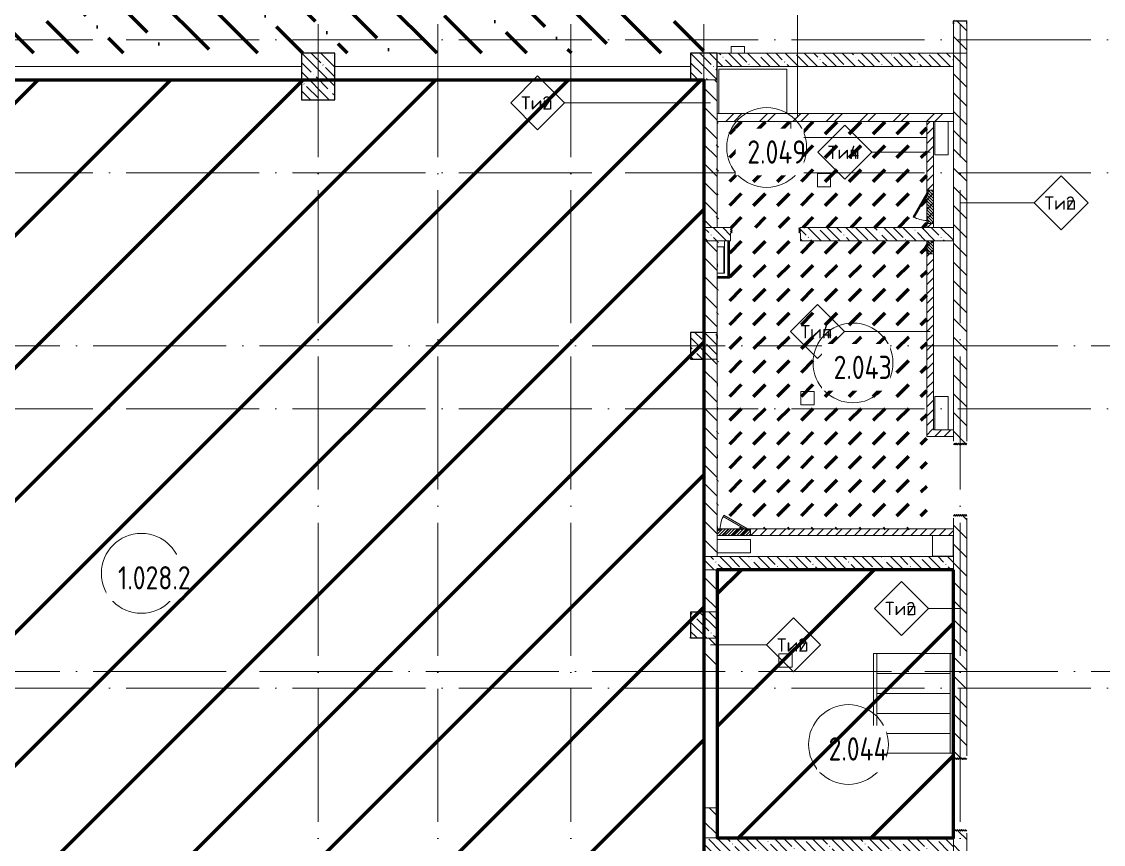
# Model space of a CAD drawing. Header units: millimetres. Extents: x -68946 to 288321, y -402657 to 324925.
# Drawn here: x 154953 to 171213, y -87560 to -75185 of the extents above; entities that cross this region are included whole.
import ezdxf

# ---------------------------------------------------------------- set-up
doc = ezdxf.new("R2010")
doc.units = ezdxf.units.MM
doc.linetypes.add('ADSK_Линия сетки', pattern=[2500, 2000, -250, 0, -250])
doc.linetypes.add('ADSK_Невидимые', pattern=[500, 300, -200])
for name, color, linetype, lineweight in [('3.4) ПТ-2.15    4 вып', 200, 'Continuous', 60), ('3.4) ПТ-5         4 вып', 150, 'Continuous', 60), ('4.3.1) Обесп. пов.-ти ЧНП-8', 152, 'Continuous', 60), ('A-AREA-____-IDEN', 250, 'Continuous', 9), ('A-DETL-____-HDLN', 90, 'ADSK_Невидимые', 9), ('A-DETL-GENF-OTLN', 250, 'Continuous', 5), ('A-DOOR-____-MCUT', 250, 'Continuous', 5), ('A-DOOR-____-OTLN', 250, 'Continuous', 5), ('A-FLOR-____-OTLN', 192, 'Continuous', 9), ('A-WALL-____-IDEN', 250, 'Continuous', 9), ('A-WALL-____-MCUT', 250, 'Continuous', 13), ('A-WALL-____-PATT', 250, 'Continuous', 13), ('A-WALL-FNSH-MCUT', 250, 'Continuous', 13), ('I-WALL-____-OTLN', 250, 'Continuous', 9), ('S-COLS-____-MCUT', 250, 'Continuous', 25), ('S-COLS-____-OTLN', 250, 'Continuous', 9), ('S-GRID-____-OTLN', 250, 'Continuous', 9), ('S-STRS-____-OTLN', 250, 'Continuous', 5)]:
    doc.layers.add(name, color=color, linetype=linetype, lineweight=lineweight)
doc.styles.add('ISOCPEUR', font='isocpeur.ttf', dxfattribs={"width": 0.8, "height": 100})
doc.styles.add('ISOCPEUR_3', font='isocpeur.ttf', dxfattribs={"height": 250})
pattern_1 = [(135, (28708.77, -120984.93), (-141.42136, -141.42136), [])]
pattern_2 = [(135, (1751.41, 164.685), (-14.14214, -14.14214), []), (225, (1751.41, 164.685), (14.14214, -14.14214), [])]
pattern_3 = [(45, (-371.384, 164.685), (-14.1421, 14.1421), []), (135, (-371.384, 164.685), (-14.1421, -14.1421), [])]
pattern_4 = [(135, (28708.77, -120984.93), (-142.5612, -142.5612), []), (135, (28851.33, -120984.93), (-142.5612, -142.5612), [252.016, -50.403, 3.353, -47.05])]
pattern_5 = [(45, (28708.77, -120984.93), (-70.71068, 70.71068), [])]
pattern_6 = [(45, (125, 0), (-22.6274, 22.6274), [])]

# ---------------------------------------------------------------- blocks, each defined once
blk = doc.blocks.new('Дверь_СКБ_1Ст_Внутренняя - Д-8_1л_1100x2100h_Кабинет директора_ Канцелярия_ Бухгалтерия_ Кабинеты заместителей директора_ Кабинет организатора внеклассной и внешкольной работы-42637167-АР1_Кладочный план 2 этажа С2и3')
at = {"layer": 'A-DOOR-____-OTLN'}
h = blk.add_hatch(dxfattribs=at)
h.set_pattern_fill('FP_20', color=256, style=0, pattern_type=2)
h.set_pattern_definition(pattern_3)
h.paths.add_polyline_path([(-512.5, 100), (-537.5, 100), (-537.5, -100), (-512.5, -100)])
h = blk.add_hatch(dxfattribs=at)
h.set_pattern_fill('FP_19', color=256, style=0, pattern_type=2)
h.set_pattern_definition(pattern_2)
h.paths.add_polyline_path([(562.5, -100), (562.5, 100), (537.5, 100), (537.5, -100)])
blk = doc.blocks.new('Дверь_СКБ_1Ст_Внутренняя - Д-3л_1100x2100h_С_У_ Душ-42631068-АР1_Кладочный план 2 этажа С2и3')
at = {"layer": 'A-DOOR-____-OTLN'}
h = blk.add_hatch(dxfattribs=at)
h.set_pattern_fill('FP_20', color=256, style=0, pattern_type=2)
h.set_pattern_definition(pattern_3)
h.paths.add_polyline_path([(-512.5, 100), (-537.5, 100), (-537.5, -100), (-512.5, -100)])
h = blk.add_hatch(dxfattribs=at)
h.set_pattern_fill('FP_19', color=256, style=0, pattern_type=2)
h.set_pattern_definition(pattern_2)
h.paths.add_polyline_path([(562.5, -100), (562.5, 100), (537.5, 100), (537.5, -100)])
blk = doc.blocks.new('Дверь_СКБ_1Ст - Д-19п_1050x2100h_С_У персонала_ ПУИ-39094330-АР1_Кладочный план 2 этажа С2и3')
at = {"layer": 'A-DOOR-____-OTLN'}
h = blk.add_hatch(dxfattribs=at)
h.set_pattern_fill('FP_26', color=256, style=0, pattern_type=2)
h.set_pattern_definition([(45, (-346.384, 164.685), (-14.1421, 14.1421), []), (135, (-346.384, 164.685), (-14.1421, -14.1421), [])])
h.paths.add_polyline_path([(-487.5, 20), (-487.5, 100), (-512.5, 100), (-512.5, 20)])
h = blk.add_hatch(dxfattribs=at)
h.set_pattern_fill('FP_25', color=256, style=0, pattern_type=2)
h.set_pattern_definition([(135, (1776.41, 164.685), (-14.14214, -14.14214), []), (225, (1776.41, 164.685), (14.14214, -14.14214), [])])
h.paths.add_polyline_path([(537.5, 20), (537.5, 100), (512.5, 100), (512.5, 20)])
blk = doc.blocks.new('BSC_Колонна _Прямоугольная - 500x700-V33-АР1_Кладочный план 2 этажа С2и3')
at = {"layer": 'S-COLS-____-OTLN', "lineweight": 5}
h = blk.add_hatch(dxfattribs=at)
h.set_pattern_fill('FP_75', color=256, style=0, pattern_type=2)
h.set_pattern_definition([(135, (-130699.98, -44975), (-142.56192, -142.56192), []), (135, (-130557.42, -44975), (-142.56192, -142.56192), [252.016, -50.403, 3.353, -47.05])])
h.paths.add_polyline_path([(-250, -350), (250, -350), (250, 350), (-250, 350), (-250, -129)])
at = {"layer": 'S-COLS-____-MCUT'}
for p, q in [((250, 350), (-250, 350)), ((-250, 350), (-250, -350)), ((250, -350), (250, 350)), ((-250, -350), (250, -350))]:
    blk.add_line(p, q, dxfattribs=at)
blk = doc.blocks.new('ADSK_КолоннаНесущая_Швеллер_Гнутый_ГОСТ 8278-83 - 200х50х4_таб_1 2-V46-АР1_Кладочный план 2 этажа С2и3')
at = {"layer": 'S-COLS-____-MCUT'}
for p, q in [((-6, -90), (-6, 90)), ((0, 96), (40, 96)), ((40, 100), (20, 100)), ((40, 96), (40, 100)), ((40, -96), (0, -96)), ((20, -100), (40, -100)), ((40, -100), (40, -96))]:
    blk.add_line(p, q, dxfattribs=at)
for centre, radius, start, end in [((0, 90), 10, 90, 179.9936), ((0, 90), 6, 90, 180), ((0, -90), 10, 180.0064, 270), ((0, -90), 6, 180, 270)]:
    blk.add_arc(centre, radius, start, end, dxfattribs=at)
blk = doc.blocks.new('АР_Люк - ЛРС_ВК_500х400_наружный_NCS S 1000-N-42736189-АР1_Кладочный план 2 этажа С2и3')
at = {"layer": 'A-DOOR-____-OTLN'}
h = blk.add_hatch(dxfattribs=at)
h.set_pattern_fill('FP_88', color=256, style=0, pattern_type=2)
h.set_pattern_definition(pattern_6)
h.paths.add_polyline_path([(375, 50), (-125, 50), (-125, -50), (375, -50)])
at = {"layer": 'A-DETL-GENF-OTLN'}
for p, q in [((375, 50), (-125, 50)), ((-125, 50), (-125, -50)), ((375, -50), (375, 50)), ((-125, -50), (375, -50))]:
    blk.add_line(p, q, dxfattribs=at)
at = {"layer": 'A-DOOR-____-MCUT'}
for p, q in [((-25, 255), (-35, 238)), ((-35, 238), (320, 33)), ((330, 50), (-25, 255)), ((-80, 50), (-115, 50)), ((-115, 50), (-115, 30)), ((-115, 30), (-80, 30)), ((-80, 30), (-80, 50)), ((320, 33), (330, 50)), ((365, 50), (330, 50)), ((330, 50), (330, 30)), ((330, 30), (365, 30)), ((365, 30), (365, 50))]:
    blk.add_line(p, q, dxfattribs=at)
blk.add_arc((330, 50), 410, 150, 180, dxfattribs=at)
blk = doc.blocks.new('АР_Люк - ЛРС_ВК_200х200_внутренний_RAL 9006-42740955-АР1_Кладочный план 2 этажа С2и3')
at = {"layer": 'A-DOOR-____-OTLN'}
h = blk.add_hatch(dxfattribs=at)
h.set_pattern_fill('FP_88', color=256, style=0, pattern_type=2)
h.set_pattern_definition(pattern_6)
h.paths.add_polyline_path([(25, -50), (225, -50), (225, 50), (25, 50)])
at = {"layer": 'A-DETL-GENF-OTLN'}
for p, q in [((225, 50), (25, 50)), ((25, 50), (25, -50)), ((225, -50), (225, 50)), ((25, -50), (225, -50))]:
    blk.add_line(p, q, dxfattribs=at)
at = {"layer": 'A-DOOR-____-MCUT'}
for p, q in [((70, 50), (35, 50)), ((35, 50), (35, 30)), ((35, 30), (70, 30)), ((70, 30), (70, 50)), ((85, 105), (75, 88)), ((75, 88), (170, 33)), ((180, 50), (85, 105)), ((170, 33), (180, 50)), ((215, 50), (180, 50)), ((180, 50), (180, 30)), ((180, 30), (215, 30)), ((215, 30), (215, 50))]:
    blk.add_line(p, q, dxfattribs=at)
blk.add_arc((180, 50), 110, 150, 180, dxfattribs=at)
blk = doc.blocks.new('AAR_СКБ_Марка_Помещения_мал - Номер-28977439-АР1_Кладочный план 2 этажа С2и3')
at = {"layer": 'A-AREA-____-IDEN'}
blk.add_circle((-0.028, 0), 3, dxfattribs=at)
blk = doc.blocks.new('ADSK_Марка_Стена - Типоразмер_ADSK_Марка-30564887-АР1_Кладочный план 2 этажа С2и3')
at = {"layer": 'A-WALL-____-IDEN'}
for p, q in [((-0.16, 4.37), (-4.21, 0.31)), ((3.9, 0.31), (-0.16, 4.37)), ((-4.21, 0.31), (-0.16, -3.74)), ((-0.16, -3.74), (3.9, 0.31))]:
    blk.add_line(p, q, dxfattribs=at)

msp = doc.modelspace()

# ---------------------------------------------------------------- hatches: boundary and pattern name
at = {"layer": '3.4) ПТ-2.15    4 вып'}
h = msp.add_hatch(dxfattribs=at)
h.set_pattern_fill('ANSI36', color=256, scale=150, angle=90)
h.paths.add_polyline_path([(147408.7722, -75659.9342), (165208.7722, -75659.9342), (165208.7722, -71934.9336), (147408.7722, -71934.9336), (137808.8181, -71934.9336), (137808.8181, -85209.9342), (147408.7722, -85209.9342)])
h.paths.add_polyline_path([(142108.7722, -81209.9347), (142108.7722, -80809.9347), (142958.7722, -80809.9347), (142958.7722, -81209.9347)], flags=16)
h.paths.add_polyline_path([(142108.7722, -75659.9347), (142108.7722, -75259.9342), (142958.7722, -75259.9342), (142958.7722, -75659.9347)], flags=16)
h.paths.add_polyline_path([(152858.7718, -71934.9336), (155629.7509, -71934.9336), (155629.7509, -66214.9336), (152858.7718, -66214.9336)])
at = {"layer": '4.3.1) Обесп. пов.-ти ЧНП-8'}
h = msp.add_hatch(dxfattribs=at)
h.set_pattern_fill('DASH', color=256, scale=80, angle=45)
h.paths.add_polyline_path([(165408.7722, -78279.9336), (168558.7722, -78279.9336), (168558.7722, -76686.9347), (165408.7722, -76686.9347)])
h = msp.add_hatch(dxfattribs=at)
h.set_pattern_fill('DASH', color=256, scale=80, angle=45)
h.paths.add_polyline_path([(165413.7722, -82814.9859), (168558.7722, -82814.9859), (168558.7722, -78479.9336), (165413.7722, -78479.9336)])
at = {"layer": 'A-WALL-____-PATT', "lineweight": 15}
h = msp.add_hatch(dxfattribs=at)
h.set_pattern_fill('FP_1', color=256, style=0, pattern_type=2)
h.set_pattern_definition(pattern_1)
h.paths.add_polyline_path([(169158.7722, -75659.9657), (169158.7722, -75169.9347), (168958.7722, -75169.9347), (168958.7722, -75659.9657)])
h.paths.add_polyline_path([(168958.7722, -72969.9347), (169158.7722, -72969.9347), (169158.7722, -72499.4336), (168958.7722, -72499.4336), (168958.7722, -72939.9347)])
h = msp.add_hatch(dxfattribs=at)
h.set_pattern_fill('FP_40', color=256, style=0, pattern_type=2)
h.set_pattern_definition(pattern_4)
h.paths.add_polyline_path([(168872.6127, -75859.9657), (168958.7722, -75859.9657), (168958.7722, -75659.9657), (165408.7722, -75659.9657), (165408.7722, -75859.9657), (168516.4945, -75859.9657)])
h = msp.add_hatch(dxfattribs=at)
h.set_pattern_fill('FP_1', color=256, style=0, pattern_type=2)
h.set_pattern_definition(pattern_1)
h.paths.add_polyline_path([(169038.7722, -87659.9663), (169158.7722, -87659.9663), (169158.7722, -87359.9663), (168958.7722, -87359.9663), (168958.7722, -87659.9663)])
h.paths.add_polyline_path([(169158.7722, -86259.9663), (169158.7722, -82624.9351), (168958.7722, -82624.9351), (168958.7722, -86259.9663)])
h.paths.add_polyline_path([(169158.7722, -81524.9351), (169158.7722, -75659.9657), (168958.7722, -75659.9657), (168958.7722, -81524.9351)])
h = msp.add_hatch(dxfattribs=at)
h.set_pattern_fill('FP_1', color=256, style=0, pattern_type=2)
h.set_pattern_definition(pattern_1)
h.paths.add_polyline_path([(165208.7722, -78279.9336), (165408.7722, -78279.9336), (165408.7722, -76059.9342), (165208.7722, -76059.9342), (165208.7722, -78154.8494)])
h = msp.add_hatch(dxfattribs=at)
h.set_pattern_fill('FP_12', color=256, style=0, pattern_type=2)
h.set_pattern_definition([(45, (28708.77, -120984.93), (-251.4472, 251.4472), []), (45, (28708.77, -120603.93), (-251.4472, 251.4472), [])])
h.paths.add_polyline_path([(168658.7722, -76686.9347), (168958.7722, -76686.9347), (168958.7722, -76566.9347), (165408.7722, -76566.9347), (165408.7722, -76686.9347), (168558.7722, -76686.9347)])
h = msp.add_hatch(dxfattribs=at)
h.set_pattern_fill('FP_16', color=94, style=0, pattern_type=2)
h.set_pattern_definition(pattern_5)
h.paths.add_polyline_path([(168558.7722, -78279.9336), (168658.7722, -78279.9336), (168658.7722, -76686.9347), (168558.7722, -76686.9347), (168558.7722, -77729.9336), (168578.7722, -77729.9336), (168578.7722, -77764.9336), (168558.7722, -77764.9336), (168576.0928, -77774.9336), (168558.7722, -77804.9336), (168558.7722, -78174.9336), (168578.7722, -78174.9336), (168578.7722, -78209.9336), (168558.7722, -78209.9336), (168558.7722, -78219.9336)])
h = msp.add_hatch(dxfattribs=at)
h.set_pattern_fill('FP_40', color=256, style=0, pattern_type=2)
h.set_pattern_definition(pattern_4)
h.paths.add_polyline_path([(167804.2581, -78479.9336), (168958.7722, -78479.9336), (168958.7722, -78279.9336), (166658.7722, -78279.9336), (166658.7722, -78479.9336)])
h.paths.add_polyline_path([(165608.7722, -78479.9336), (165608.7722, -78279.9336), (165208.7722, -78279.9336), (165208.7722, -78479.9336)])
h = msp.add_hatch(dxfattribs=at)
h.set_pattern_fill('FP_1', color=256, style=0, pattern_type=2)
h.set_pattern_definition(pattern_1)
h.paths.add_polyline_path([(165408.7722, -83229.7833), (165408.7722, -80259.9342), (165208.7722, -80259.9342), (165208.7722, -83229.7833)])
h.paths.add_polyline_path([(165408.7722, -79859.9342), (165408.7722, -78479.9336), (165208.7722, -78479.9336), (165208.7722, -79859.9342)])
h = msp.add_hatch(dxfattribs=at)
h.set_pattern_fill('FP_16', color=94, style=0, pattern_type=2)
h.set_pattern_definition(pattern_5)
h.paths.add_polyline_path([(168658.7722, -81324.9351), (168658.7722, -78479.9336), (168558.7722, -78479.9336), (168558.7722, -78489.9336), (168578.7722, -78489.9336), (168578.7722, -78524.9336), (168558.7722, -78524.9336), (168576.0928, -78534.9336), (168558.7722, -78564.9336), (168558.7722, -78634.9336), (168578.7722, -78634.9336), (168578.7722, -78669.9336), (168558.7722, -78669.9336), (168558.7722, -81324.9351)])
h = msp.add_hatch(dxfattribs=at)
h.set_pattern_fill('FP_16', color=94, style=0, pattern_type=2)
h.set_pattern_definition(pattern_5)
h.paths.add_polyline_path([(168558.7722, -81424.9351), (168958.7722, -81424.9351), (168958.7722, -81324.9351), (168558.7722, -81324.9351)])
h = msp.add_hatch(dxfattribs=at)
h.set_pattern_fill('FP_16', color=94, style=0, pattern_type=2)
h.set_pattern_definition(pattern_5)
h.paths.add_polyline_path([(165418.7722, -82914.9859), (168958.7722, -82914.9859), (168958.7722, -82814.9859), (165898.7722, -82814.9859), (165898.7722, -82834.9859), (165863.7722, -82834.9859), (165863.7722, -82814.9859), (165853.7722, -82832.3064), (165823.7722, -82814.9859), (165453.7722, -82814.9859), (165453.7722, -82834.9859), (165418.7722, -82834.9859), (165418.7722, -82814.9859), (165408.7722, -82814.9859), (165408.7722, -82914.9859)])
h = msp.add_hatch(dxfattribs=at)
h.set_pattern_fill('FP_40', color=256, style=0, pattern_type=2)
h.set_pattern_definition(pattern_4)
h.paths.add_polyline_path([(165208.7722, -83429.7833), (168958.7722, -83429.7833), (168958.7722, -83229.7833), (165208.7722, -83229.7833)])
h = msp.add_hatch(dxfattribs=at)
h.set_pattern_fill('FP_1', color=256, style=0, pattern_type=2)
h.set_pattern_definition(pattern_1)
h.paths.add_polyline_path([(165208.7722, -84059.9342), (165408.7722, -84059.9342), (165408.7722, -83429.7833), (165208.7722, -83429.7833)])
h = msp.add_hatch(dxfattribs=at)
h.set_pattern_fill('FP_1', color=256, style=0, pattern_type=2)
h.set_pattern_definition(pattern_1)
h.paths.add_polyline_path([(165208.7722, -87459.9663), (165408.7722, -87459.9663), (165408.7722, -87009.7833), (165208.7722, -87009.7833)])
h.paths.add_polyline_path([(165408.7722, -84959.7833), (165408.7722, -84459.9342), (165208.7722, -84459.9342), (165208.7722, -84959.7833)])
h = msp.add_hatch(dxfattribs=at)
h.set_pattern_fill('FP_40', color=256, style=0, pattern_type=2)
h.set_pattern_definition(pattern_4)
h.paths.add_polyline_path([(168768.7722, -87659.9663), (168958.7722, -87659.9663), (168958.7722, -87459.9663), (165208.7722, -87459.9663), (165208.7722, -87659.9663), (168648.7722, -87659.9663)])
at = {"layer": 'S-COLS-____-OTLN', "lineweight": 5}
h = msp.add_hatch(dxfattribs=at)
h.set_pattern_fill('FP_40', color=256, style=0, pattern_type=2)
h.set_pattern_definition(pattern_4)
h.paths.add_polyline_path([(165008.7503, -76059.9342), (165408.7503, -76059.9342), (165408.7503, -75659.9342), (165008.7503, -75659.9342)])
h = msp.add_hatch(dxfattribs=at)
h.set_pattern_fill('FP_40', color=256, style=0, pattern_type=2)
h.set_pattern_definition(pattern_4)
h.paths.add_polyline_path([(165408.7503, -80259.9342), (165408.7503, -79859.9342), (165008.7503, -79859.9342), (165008.7503, -80259.9342), (165208.7722, -80259.9342)])
h = msp.add_hatch(dxfattribs=at)
h.set_pattern_fill('FP_40', color=256, style=0, pattern_type=2)
h.set_pattern_definition(pattern_4)
h.paths.add_polyline_path([(165008.7503, -84444.6256), (165408.7503, -84444.6256), (165408.7503, -84059.9342), (165008.7503, -84059.9342), (165008.7503, -84202.7926)])
h = msp.add_hatch(dxfattribs=at)
h.set_pattern_fill('FP_40', color=256, style=0, pattern_type=2)
h.set_pattern_definition(pattern_4)
h.paths.add_polyline_path([(165208.7722, -84459.9342), (165408.7503, -84459.9342), (165408.7503, -84444.6256), (165008.7503, -84444.6256), (165008.7503, -84459.9342)])

# ---------------------------------------------------------------- linework, layer by layer
at = {"layer": 'A-DETL-____-HDLN'}
for p, q in [((166333.7722, -84894.9342), (166333.7722, -84694.9342)), ((166333.7722, -84694.9342), (166533.7722, -84694.9342)), ((166533.7722, -84694.9342), (166533.7722, -84894.9342)), ((166533.7722, -84894.9342), (166333.7722, -84894.9342))]:
    msp.add_line(p, q, dxfattribs=at)
at = {"layer": 'A-FLOR-____-OTLN'}
for p, q in [((165618.7732, -75659.9342), (165618.7732, -75559.9342)), ((165618.7732, -75559.9342), (165818.7732, -75559.9342)), ((165818.7732, -75559.9342), (165818.7732, -75659.9342)), ((153658.7503, -75859.9663), (159158.7503, -75859.9663)), ((159658.7503, -75859.9663), (165008.7503, -75859.9663)), ((165435.5008, -76566.9347), (165435.5008, -75899.9859)), ((165435.5008, -75899.9859), (166455.5008, -75899.9859)), ((166455.5008, -75899.9859), (166455.5008, -76566.9347)), ((166513.7454, -76926.9347), (166513.7454, -76686.9347)), ((168678.7509, -77186.9347), (168678.7509, -76686.9347)), ((168878.7509, -76686.9347), (168878.7509, -77186.9347)), ((168558.7722, -76926.9347), (166513.7454, -76926.9347)), ((168878.7509, -77186.9347), (168678.7509, -77186.9347)), ((166913.7722, -77669.9342), (166913.7722, -77469.9342)), ((166913.7722, -77469.9342), (167113.7722, -77469.9342)), ((167113.7722, -77469.9342), (167113.7722, -77669.9342)), ((167113.7722, -77669.9342), (166913.7722, -77669.9342)), ((165408.7732, -78569.9342), (165508.7732, -78569.9342)), ((165508.7732, -78569.9342), (165508.7732, -78969.9342)), ((165508.7732, -78969.9342), (165408.7732, -78969.9342)), ((166663.7722, -80949.9117), (166663.7722, -80749.9117)), ((166663.7722, -80749.9117), (166863.7722, -80749.9117)), ((166863.7722, -80749.9117), (166863.7722, -80949.9117)), ((166863.7722, -80949.9117), (166663.7722, -80949.9117)), ((168678.7722, -81324.9342), (168678.7722, -80824.9342)), ((168678.7722, -80824.9342), (168878.7722, -80824.9342)), ((168878.7722, -80824.9342), (168878.7722, -81324.9342)), ((168645.5008, -83224.9859), (168645.5008, -82914.9859)), ((168955.5008, -82914.9859), (168955.5008, -83224.9859)), ((165408.7722, -82974.9342), (165908.7722, -82974.9342)), ((165908.7722, -82974.9342), (165908.7722, -83174.9342)), ((165908.7722, -83174.9342), (165408.7722, -83174.9342)), ((168955.5008, -83224.9859), (168645.5008, -83224.9859))]:
    msp.add_line(p, q, dxfattribs=at)
at = {"layer": 'A-WALL-____-IDEN'}
for p, q in [((166616.5066, -76626.9347), (166616.5066, -74757.2748)), ((165308.7722, -76406.507), (163115.0675, -76406.507)), ((168608.7722, -77149.6126), (167733.4865, -77149.6126)), ((169058.7722, -77912.0254), (170172.4618, -77912.0254)), ((168608.7722, -79847.6918), (167323.1472, -79847.6918)), ((169058.7722, -84010.911), (168584.581, -84010.911)), ((165308.7722, -84559.5469), (166150.2796, -84559.5469))]:
    msp.add_line(p, q, dxfattribs=at)
at = {"layer": 'A-WALL-____-MCUT', "color": 7, "lineweight": 15}
for p, q in [((168958.7722, -75199.9347), (168958.7722, -81494.9351)), ((169158.7722, -81494.9351), (169158.7722, -75199.9347)), ((168958.7722, -75659.9657), (165408.7722, -75659.9657)), ((165408.7722, -75659.9657), (165408.7722, -75859.9657)), ((168958.7722, -75859.9657), (168958.7722, -75659.9657)), ((168958.7722, -75659.9657), (169158.7722, -75659.9657)), ((165408.7722, -75859.9657), (168958.7722, -75859.9657)), ((165208.7722, -76059.9342), (165208.7722, -79859.9342)), ((165408.7722, -78279.9336), (165408.7722, -76059.9342)), ((168958.7722, -76566.9347), (165408.7722, -76566.9347)), ((168958.7722, -76686.9347), (168958.7722, -76566.9347)), ((165408.7722, -76686.9347), (168558.7722, -76686.9347)), ((168658.7722, -76686.9347), (168958.7722, -76686.9347)), ((165608.7722, -78279.9336), (165208.7722, -78279.9336)), ((165608.7722, -78479.9336), (165608.7722, -78359.9336)), ((168958.7722, -78279.9336), (166658.7722, -78279.9336)), ((166658.7722, -78359.9336), (166658.7722, -78479.9336)), ((165208.7722, -78479.9336), (165608.7722, -78479.9336)), ((165408.7722, -79859.9342), (165408.7722, -78479.9336)), ((166658.7722, -78479.9336), (168958.7722, -78479.9336)), ((165208.7722, -80259.9342), (165208.7722, -84059.9342)), ((165408.7722, -83229.7833), (165408.7722, -80259.9342)), ((168958.7722, -82654.9351), (168958.7722, -86229.9663)), ((169158.7722, -86229.9663), (169158.7722, -82654.9351)), ((168958.7722, -83229.7833), (165208.7722, -83229.7833)), ((165208.7722, -83429.7833), (168958.7722, -83429.7833)), ((165408.7722, -83429.7833), (165408.7722, -84059.9342)), ((165208.7722, -84459.9342), (165208.7722, -84959.7833)), ((165408.7722, -84459.9342), (165408.7722, -84959.7833)), ((165208.7722, -84959.7833), (165408.7722, -84959.7833)), ((165208.7722, -88259.9342), (165208.7722, -87009.7833)), ((165208.7722, -87009.7833), (165408.7722, -87009.7833)), ((165408.7722, -87459.9663), (165408.7722, -87009.7833)), ((168958.7722, -87459.9663), (165208.7722, -87459.9663)), ((168958.7722, -87389.9663), (168958.7722, -87659.9663)), ((169158.7722, -87829.9663), (169158.7722, -87389.9663))]:
    msp.add_line(p, q, dxfattribs=at)
at = {"layer": 'A-WALL-____-MCUT', "lineweight": 15}
for p, q in [((165408.7722, -76059.9342), (165208.7722, -76059.9342)), ((165208.7722, -79859.9342), (165408.7722, -79859.9342)), ((165408.7722, -80259.9342), (165208.7722, -80259.9342)), ((165208.7722, -84059.9342), (165408.7722, -84059.9342)), ((165408.7722, -84459.9342), (165208.7722, -84459.9342))]:
    msp.add_line(p, q, dxfattribs=at)
at = {"layer": 'A-WALL-____-MCUT', "color": 84, "lineweight": 15}
for p, q in [((168558.7722, -76686.9347), (168558.7722, -77729.9336)), ((168658.7722, -78279.9336), (168658.7722, -76686.9347)), ((168558.7722, -77804.9336), (168558.7722, -78174.9336)), ((168558.7722, -78209.9336), (168558.7722, -78279.9336)), ((168558.7722, -78479.9336), (168558.7722, -78489.9336)), ((168658.7722, -81324.9351), (168658.7722, -78479.9336)), ((168558.7722, -78564.9336), (168558.7722, -78634.9336)), ((168558.7722, -78669.9336), (168558.7722, -81424.9351)), ((168558.7722, -81424.9351), (168958.7722, -81424.9351)), ((168958.7722, -81324.9351), (168658.7722, -81324.9351)), ((165418.7722, -82814.9859), (165408.7722, -82814.9859)), ((165408.7722, -82914.9859), (168958.7722, -82914.9859)), ((165823.7722, -82814.9859), (165453.7722, -82814.9859)), ((168958.7722, -82814.9859), (165898.7722, -82814.9859))]:
    msp.add_line(p, q, dxfattribs=at)
at = {"layer": 'A-WALL-____-MCUT', "color": 94, "lineweight": 15}
msp.add_line((168658.7722, -76686.9347), (168558.7722, -76686.9347), dxfattribs=at)
at = {"layer": 'A-WALL-____-MCUT', "color": 30, "lineweight": 15}
for p, q in [((165518.7722, -78479.9336), (165518.7722, -78970.2055)), ((165568.7722, -78479.9336), (165568.7722, -79020.2055)), ((165518.7722, -78970.2055), (165408.7722, -78970.2055)), ((165568.7722, -79020.2055), (165408.7722, -79020.2055))]:
    msp.add_line(p, q, dxfattribs=at)
at = {"layer": 'A-WALL-____-MCUT', "color": 42, "lineweight": 15}
for p, q in [((165581.2722, -78479.9336), (165581.2722, -79032.7055)), ((165581.2722, -79032.7055), (165408.7722, -79032.7055))]:
    msp.add_line(p, q, dxfattribs=at)
at = {"layer": 'A-WALL-FNSH-MCUT', "lineweight": 15}
for p, q in [((165593.7722, -79045.2055), (165593.7722, -78479.9336)), ((165408.7722, -79045.2055), (165593.7722, -79045.2055))]:
    msp.add_line(p, q, dxfattribs=at)
at = {"layer": 'I-WALL-____-OTLN', "lineweight": 15}
for p, q in [((165208.7722, -87009.7833), (165208.7722, -84959.7833)), ((165408.7722, -84959.7833), (165408.7722, -87009.7833))]:
    msp.add_line(p, q, dxfattribs=at)
at = {"layer": 'S-COLS-____-MCUT'}
for p, q in [((165408.7503, -75659.9342), (165008.7503, -75659.9342)), ((165008.7503, -75659.9342), (165008.7503, -76059.9342)), ((165408.7503, -76059.9342), (165408.7503, -75659.9342)), ((165008.7503, -76059.9342), (165208.7722, -76059.9342)), ((165208.7722, -79859.9342), (165008.7503, -79859.9342)), ((165008.7503, -79859.9342), (165008.7503, -80259.9342)), ((165408.7503, -80259.9342), (165408.7503, -79859.9342)), ((165008.7503, -80259.9342), (165208.7722, -80259.9342)), ((165008.7503, -84059.9342), (165008.7503, -84444.6256)), ((165008.7503, -84059.9342), (165208.7722, -84059.9342)), ((165408.7503, -84059.9342), (165408.7503, -84444.6256)), ((165008.7503, -84459.9342), (165008.7503, -84444.6256)), ((165208.7722, -84459.9342), (165008.7503, -84459.9342)), ((165408.7503, -84459.9342), (165408.7503, -84444.6256))]:
    msp.add_line(p, q, dxfattribs=at)
at = {"layer": 'S-COLS-____-OTLN'}
for p, q in [((165208.7722, -76059.9342), (165408.7503, -76059.9342)), ((165408.7503, -79859.9342), (165208.7722, -79859.9342)), ((165208.7722, -80259.9342), (165408.7503, -80259.9342)), ((165208.7722, -84059.9342), (165408.7503, -84059.9342)), ((165408.7503, -84459.9342), (165208.7722, -84459.9342))]:
    msp.add_line(p, q, dxfattribs=at)
at = {"layer": 'S-GRID-____-OTLN', "linetype": 'ADSK_Линия сетки'}
for p, q in [((159408.7722, -124723.7741), (159408.7722, -59782.9296)), ((161208.7722, -124723.7741), (161208.7722, -59782.9296)), ((163208.7722, -124723.7747), (163208.7722, -59782.9296)), ((165208.7722, -124723.7741), (165208.7722, -59782.9296)), ((169058.7722, -124723.7741), (169058.7722, -59782.9296)), ((94022.7944, -75459.9342), (185529.6518, -75459.9342)), ((94022.7944, -77459.9342), (185529.6518, -77459.9342)), ((185529.6518, -80059.9342), (128028.7722, -80059.9342)), ((94022.7944, -81009.9342), (185529.6518, -81009.9342)), ((185529.6518, -84959.9342), (128028.7722, -84959.9342)), ((94022.7944, -85209.9342), (184259.6518, -85209.9342))]:
    msp.add_line(p, q, dxfattribs=at)
at = {"layer": 'S-STRS-____-OTLN'}
for p, q in [((167808.7722, -84689.9347), (167758.7722, -84689.9347)), ((167758.7722, -86189.9347), (167758.7722, -84689.9347)), ((167808.7722, -84989.9347), (167808.7722, -84689.9347)), ((167808.7722, -84689.9347), (168908.7722, -84689.9347)), ((168958.7722, -84689.9347), (168908.7722, -84689.9347)), ((168908.7722, -84989.9347), (168908.7722, -84689.9347)), ((167808.7722, -85289.9347), (167808.7722, -84989.9347)), ((167808.7722, -84989.9347), (168908.7722, -84989.9347)), ((167808.7722, -84989.9347), (168908.7722, -84989.9347)), ((168908.7722, -85289.9347), (168908.7722, -84989.9347)), ((167808.7722, -85589.9347), (167808.7722, -85289.9347)), ((167808.7722, -85289.9347), (168908.7722, -85289.9347)), ((167808.7722, -85289.9347), (168908.7722, -85289.9347)), ((168908.7722, -85589.9347), (168908.7722, -85289.9347)), ((167808.7722, -85889.9347), (167808.7722, -85589.9347)), ((167808.7722, -85589.9347), (168908.7722, -85589.9347)), ((167808.7722, -85589.9347), (168908.7722, -85589.9347)), ((168908.7722, -85889.9347), (168908.7722, -85589.9347)), ((167808.7722, -86189.9347), (167808.7722, -85889.9347)), ((167808.7722, -85889.9347), (168908.7722, -85889.9347)), ((167808.7722, -85889.9347), (168908.7722, -85889.9347)), ((168908.7722, -86189.9347), (168908.7722, -85889.9347)), ((167758.7722, -86189.9347), (167808.7722, -86189.9347)), ((167808.7722, -86189.9347), (168908.7722, -86189.9347)), ((167808.7722, -86189.9347), (168908.7722, -86189.9347)), ((168908.7722, -86189.9347), (168958.7722, -86189.9347))]:
    msp.add_line(p, q, dxfattribs=at)

# ---------------------------------------------------------------- block references
at = {"layer": 'A-AREA-____-IDEN', "xscale": 200, "yscale": 200, "zscale": 99.99999999999993}
for p in [(166157.7037, -77078.3625), (167454.9318, -80318.1328), (156757.9467, -83482.9968), (167387.0697, -86057.14)]:
    msp.add_blockref('AAR_СКБ_Марка_Помещения_мал - Номер-28977439-АР1_Кладочный план 2 этажа С2и3', p, dxfattribs=at)
at = {"layer": 'A-DOOR-____-OTLN', "color": 250, "rotation": 90}
for name, p in [('АР_Люк - ЛРС_ВК_500х400_наружный_NCS S 1000-N-42736189-АР1_Кладочный план 2 этажа С2и3', (168608.7722, -78094.9336)), ('АР_Люк - ЛРС_ВК_200х200_внутренний_RAL 9006-42740955-АР1_Кладочный план 2 этажа С2и3', (168608.7722, -78704.9336))]:
    msp.add_blockref(name, p, dxfattribs=at)
at = {"layer": 'A-DOOR-____-OTLN', "color": 250}
for name, p in [('Дверь_СКБ_1Ст - Д-19п_1050x2100h_С_У персонала_ ПУИ-39094330-АР1_Кладочный план 2 этажа С2и3', (166121.2722, -78379.9336)), ('АР_Люк - ЛРС_ВК_500х400_наружный_NCS S 1000-N-42736189-АР1_Кладочный план 2 этажа С2и3', (165533.7722, -82864.9859))]:
    msp.add_blockref(name, p, dxfattribs=at)
at = {"layer": 'A-DOOR-____-OTLN', "color": 255, "rotation": 269.9999999999999}
for name, p in [('Дверь_СКБ_1Ст_Внутренняя - Д-3л_1100x2100h_С_У_ Душ-42631068-АР1_Кладочный план 2 этажа С2и3', (169058.7722, -82062.4351)), ('Дверь_СКБ_1Ст_Внутренняя - Д-8_1л_1100x2100h_Кабинет директора_ Канцелярия_ Бухгалтерия_ Кабинеты заместителей директора_ Кабинет организатора внеклассной и внешкольной работы-42637167-АР1_Кладочный план 2 этажа С2и3', (169058.7722, -86797.4663))]:
    msp.add_blockref(name, p, dxfattribs=at)
at = {"layer": 'A-WALL-____-IDEN', "xscale": 99.99999999999993, "yscale": 99.99999999999993, "zscale": 99.99999999999993}
for p in [(162724.9756, -76437.757), (167343.3946, -77180.8626), (170593.8037, -77943.2754), (166933.0553, -79878.9418), (168194.4891, -84042.161), (166571.6215, -84590.7969)]:
    msp.add_blockref('ADSK_Марка_Стена - Типоразмер_ADSK_Марка-30564887-АР1_Кладочный план 2 этажа С2и3', p, dxfattribs=at)
at = {"layer": 'S-COLS-____-OTLN', "rotation": 269.9999999999995}
msp.add_blockref('ADSK_КолоннаНесущая_Швеллер_Гнутый_ГОСТ 8278-83 - 200х50х4_таб_1 2-V46-АР1_Кладочный план 2 этажа С2и3', (169058.7722, -75180.0343), dxfattribs=at)
at = {"layer": 'S-COLS-____-OTLN'}
msp.add_blockref('BSC_Колонна _Прямоугольная - 500x700-V33-АР1_Кладочный план 2 этажа С2и3', (159408.7503, -76009.9342), dxfattribs=at)

# ---------------------------------------------------------------- texts
at = {"layer": 'A-WALL-____-IDEN', "char_height": 200, "attachment_point": 1, "style": 'ISOCPEUR_3'}
for s, insert, width in [('Тип', (162460.5947, -76308.0884), 387.215062), (' 2', (162780.0791, -76308.0884), 230.084312), ('Тип', (167072.0138, -77051.194), 387.215062), (' 4', (167391.4982, -77051.194), 246.91975), ('Тип', (170329.4228, -77813.6067), 387.215062), (' 2', (170648.9072, -77813.6067), 230.084312), ('Тип', (166661.6745, -79749.2732), 387.215062), (' 4', (166981.1589, -79749.2732), 246.91975), ('Тип', (167930.1083, -83912.4923), 387.215062), (' 2', (168249.5927, -83912.4923), 230.084312), ('Тип', (166307.2407, -84461.1283), 387.215062), (' 2', (166626.7251, -84461.1283), 230.084312)]:
    msp.add_mtext(s, dxfattribs=dict(at, insert=insert, width=width))

# ---------------------------------------------------------------- next in the draw order: texts
at = {"layer": 'A-AREA-____-IDEN', "char_height": 350, "attachment_point": 1, "style": 'ISOCPEUR', "bg_fill": 3, "box_fill_scale": 1.5, "bg_fill_color": 256, "bg_fill_transparency": 0}
for s, insert, width in [('2.049', (165861.8033, -76970.8769), 673.4175), ('2.043', (167159.0314, -80210.6472), 673.4175), ('1.028.2', (156401.2463, -83375.5113), 820.928), ('2.044', (167083.1693, -85949.6544), 692.658)]:
    msp.add_mtext(s, dxfattribs=dict(at, insert=insert, width=width))

# ---------------------------------------------------------------- next in the draw order: hatches: boundary and pattern name
at = {"layer": '3.4) ПТ-5         4 вып'}
h = msp.add_hatch(dxfattribs=at)
h.set_pattern_fill('ANSI31', color=256, scale=444)
h.paths.add_polyline_path([(165208.7503, -76059.9347), (147808.7503, -76059.9347), (147808.7503, -90919.9338), (148728.7722, -90919.9338), (148728.7722, -92459.9342), (165208.7503, -92459.9342)])
h = msp.add_hatch(dxfattribs=at)
h.set_pattern_fill('ANSI31', color=256, scale=444)
h.paths.add_polyline_path([(168958.7722, -83429.7833), (165408.7722, -83429.7833), (165408.7722, -87459.9663), (168958.7722, -87459.9663)])

# ---------------------------------------------------------------- next in the draw order: linework, layer by layer
msp.add_lwpolyline([(147808.7503, -91039.9338), (147808.7503, -76059.9347), (165208.7503, -76059.9347), (165208.7503, -92459.9342), (148608.7722, -92459.9342)], dxfattribs=at)
msp.add_lwpolyline([(168958.7722, -83429.7833), (165408.7722, -83429.7833), (165408.7722, -87459.9663), (168958.7722, -87459.9663)], close=True, dxfattribs=at)

doc.saveas('drawing.dxf')
